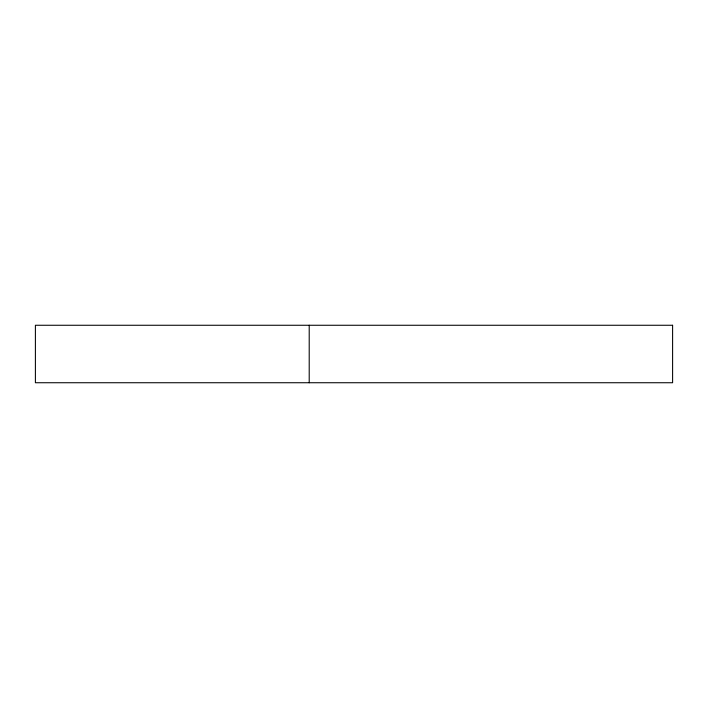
<?xml version="1.0" encoding="UTF-8"?>
<svg xmlns="http://www.w3.org/2000/svg" width="708" height="708" viewBox="0 0 708 708"><rect width="100%" height="100%" fill="white"/><g stroke="black" fill="none" stroke-linecap="round" stroke-linejoin="round"><path stroke-width="1.06" d="M309.21 325.264L309.21 382.736M672.6 325.264L35.4 325.264L35.4 382.736L672.6 382.736L672.6 325.264"/></g></svg>
